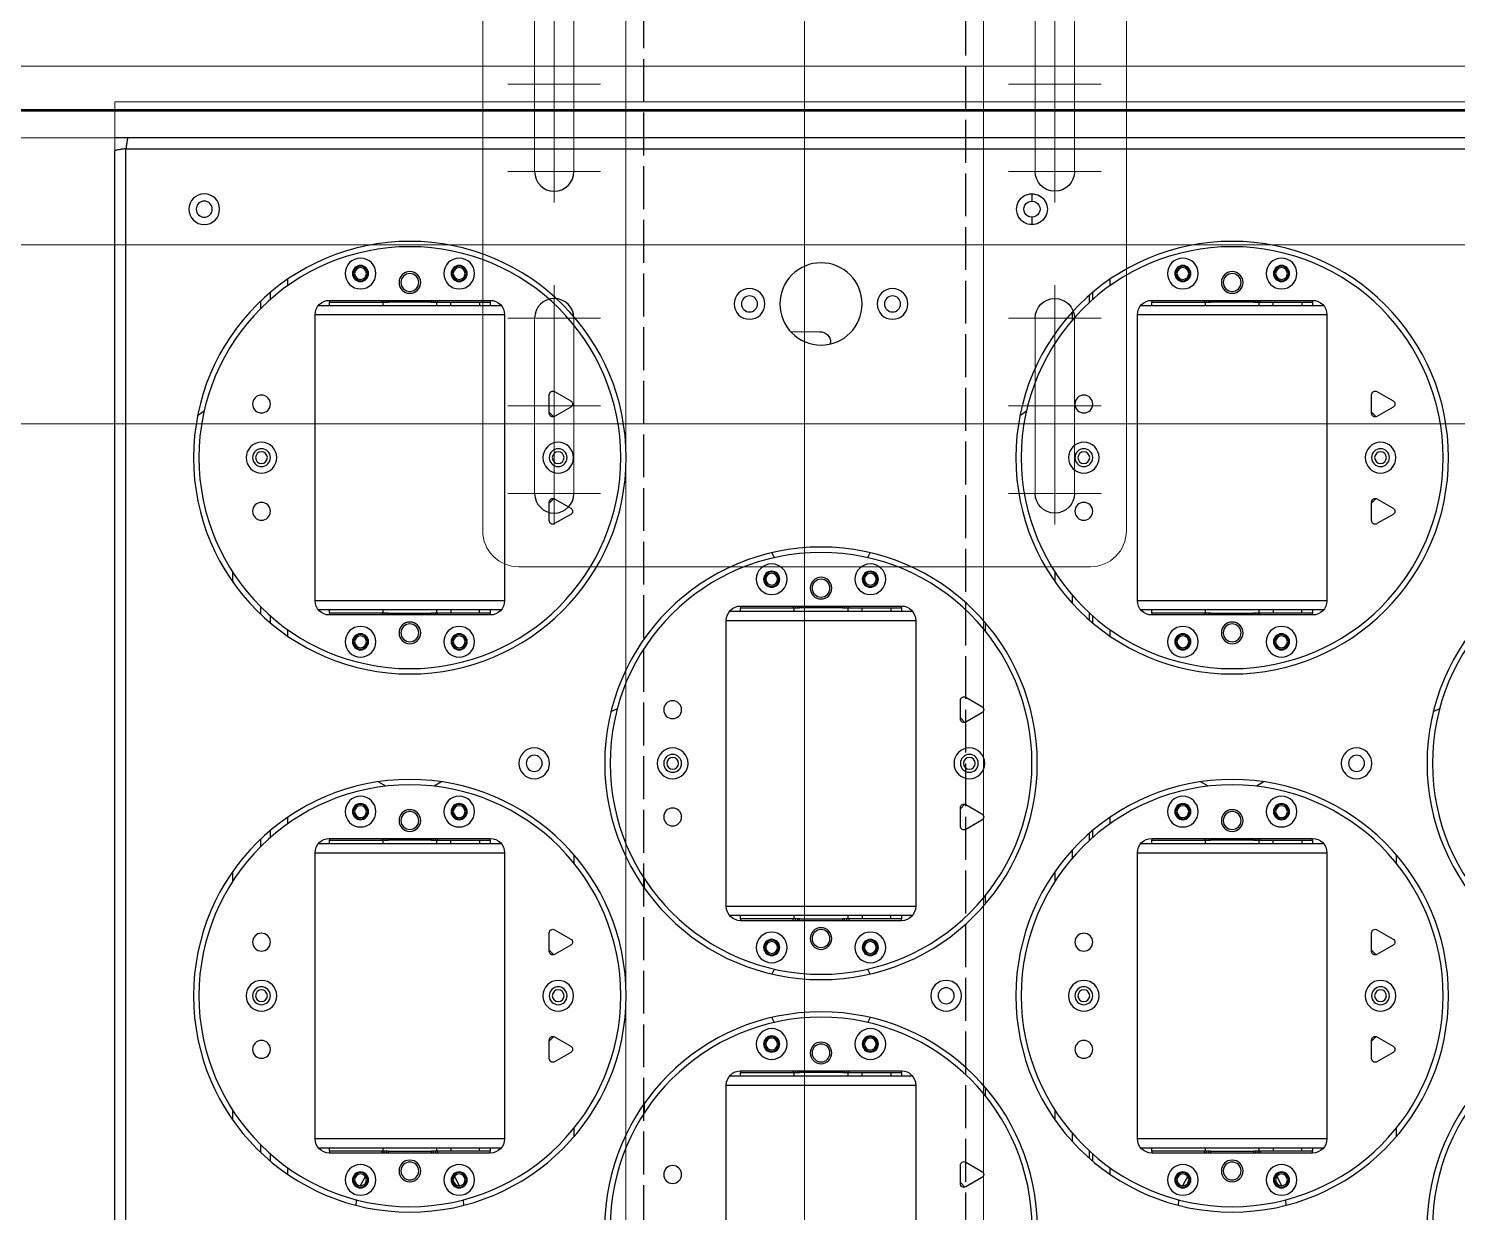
# Model space of a CAD drawing. Header units: millimetres. Extents: x 845401 to 948039, y 511594 to 550263.
# Drawn here: x 900051.2 to 900450.8, y 532271.1 to 532602.3 of the extents above; entities that cross this region are included whole.
import ezdxf

# ---------------------------------------------------------------- set-up
doc = ezdxf.new("R2010")
doc.units = ezdxf.units.MM
doc.linetypes.add('ACAD_ISO02W100', pattern=[15, 12, -3])
doc.linetypes.add('CENTER', pattern=[0])
doc.layers.add('00', color=7, linetype='Continuous')
doc.layers.add('虚线', color=4, linetype='ACAD_ISO02W100')
for name, color, linetype, lineweight in [('8101-0023040DXF_CONTINUOUS_LINE', 7, 'Continuous', 18), ('A-剖-0.10mm.......SECT-L01', 255, 'Continuous', 18), ('中心线', 1, 'CENTER', 9), ('物流设备', 7, 'Continuous', 5), ('粗实线', 7, 'Continuous', 30)]:
    doc.layers.add(name, color=color, linetype=linetype, lineweight=lineweight)

# ---------------------------------------------------------------- blocks, each defined once
blk = doc.blocks.new('*U100544')
at = {"color": 1}
blk.add_lwpolyline([(0, -630), (4173.78, -630), (4173.78, 630), (0, 630)], close=True, dxfattribs=at)
at = {"color": 4}
blk.add_lwpolyline([(0, -600), (4173.78, -600), (4173.78, 600), (0, 600)], close=True, dxfattribs=at)
for tag, p in [('设备编号', (485.24, 55.29)), ('设备高度', (489.75, -155.56))]:
    blk.add_attdef(tag, p, '', height=100)
at = {"flags": 1}
blk.add_attdef('设备类型', (14286.52, -37.08), '', height=100, dxfattribs=at)
blk = doc.blocks.new('1260包胶摆轮')
at = {"color": 7, "linetype": 'Continuous', "lineweight": 25}
for p, q in [((4841954.98, 879143.7), (4841954.98, 877889.9)), ((4841951.88, 879143.09), (4841951.88, 877890.51)), ((4842122.88, 878231.8), (4842122.88, 878151.8)), ((4842175.88, 878151.8), (4842175.88, 878231.8)), ((4842188.38, 878179.05), (4842189.64, 878180.36)), ((4842188.38, 878179.4), (4842188.38, 878174.2)), ((4842194.38, 878177.66), (4842189.88, 878180.26)), ((4841995.39, 878173.05), (4841995.39, 878171.07)), ((4842189.88, 878173.33), (4842194.38, 878175.93)), ((4842225.38, 878173.05), (4842225.38, 878171.07)), ((4842008.76, 878169.3), (4842060.01, 878169.3)), ((4842056.88, 878170.8), (4842011.88, 878170.8)), ((4842011.88, 878170.3), (4842011.88, 878170.8)), ((4842026.63, 878170.3), (4842011.88, 878170.3)), ((4842011.88, 878170.3), (4842011.88, 878169.3)), ((4842026.63, 878170.8), (4842026.63, 878170.3)), ((4842027.22, 878170.3), (4842026.63, 878170.3)), ((4842026.88, 878170.3), (4842026.88, 878169.3)), ((4842027.8, 878170.3), (4842027.22, 878170.3)), ((4842028.38, 878170.3), (4842027.8, 878170.3)), ((4842028.38, 878170.8), (4842028.38, 878170.3)), ((4842028.38, 878170.3), (4842040.38, 878170.3)), ((4842040.38, 878170.3), (4842040.38, 878170.8)), ((4842040.97, 878170.3), (4842040.38, 878170.3)), ((4842041.55, 878170.3), (4842040.97, 878170.3)), ((4842042.13, 878170.3), (4842041.55, 878170.3)), ((4842041.88, 878169.3), (4842041.88, 878170.3)), ((4842042.13, 878170.3), (4842042.13, 878170.8)), ((4842056.88, 878170.3), (4842042.13, 878170.3)), ((4842045.88, 878169.3), (4842045.88, 878170.3)), ((4842053.88, 878170.3), (4842053.88, 878169.3)), ((4842056.88, 878170.8), (4842056.88, 878170.3)), ((4842056.88, 878169.3), (4842056.88, 878170.3)), ((4842224.38, 878170.17), (4842224.38, 878172.19)), ((4842238.76, 878169.3), (4842290.01, 878169.3)), ((4842286.88, 878170.8), (4842241.88, 878170.8)), ((4842241.88, 878170.3), (4842241.88, 878170.8)), ((4842256.63, 878170.3), (4842241.88, 878170.3)), ((4842241.88, 878170.3), (4842241.88, 878169.3)), ((4842256.63, 878170.8), (4842256.63, 878170.3)), ((4842257.22, 878170.3), (4842256.63, 878170.3)), ((4842256.88, 878170.3), (4842256.88, 878169.3)), ((4842257.8, 878170.3), (4842257.22, 878170.3)), ((4842258.38, 878170.3), (4842257.8, 878170.3)), ((4842258.38, 878170.8), (4842258.38, 878170.3)), ((4842258.38, 878170.3), (4842270.38, 878170.3)), ((4842270.38, 878170.3), (4842270.38, 878170.8)), ((4842270.97, 878170.3), (4842270.38, 878170.3)), ((4842271.55, 878170.3), (4842270.97, 878170.3)), ((4842272.13, 878170.3), (4842271.55, 878170.3)), ((4842271.88, 878169.3), (4842271.88, 878170.3)), ((4842272.13, 878170.3), (4842272.13, 878170.8)), ((4842286.88, 878170.3), (4842272.13, 878170.3)), ((4842275.88, 878169.3), (4842275.88, 878170.3)), ((4842283.88, 878170.3), (4842283.88, 878169.3)), ((4842286.88, 878170.8), (4842286.88, 878170.3)), ((4842286.88, 878169.3), (4842286.88, 878170.3)), ((4842007.88, 878166.8), (4842007.88, 878086.8)), ((4842060.88, 878086.8), (4842060.88, 878166.8)), ((4842080.38, 878166.09), (4842080.38, 878163.74)), ((4842237.88, 878166.8), (4842237.88, 878086.8)), ((4842290.88, 878086.8), (4842290.88, 878166.8)), ((4842310.38, 878166.1), (4842310.38, 878163.75)), ((4841984.88, 878161.58), (4841984.88, 878158.9)), ((4842214.88, 878161.58), (4842214.88, 878158.9)), ((4842099.88, 878157.01), (4842099.88, 878159.69)), ((4842195.38, 878154.85), (4842195.38, 878152.5)), ((4842175.01, 878149.3), (4842123.76, 878149.3)), ((4842126.88, 878149.3), (4842126.88, 878148.3)), ((4842141.88, 878149.3), (4842141.88, 878148.3)), ((4842156.88, 878148.3), (4842156.88, 878149.3)), ((4842160.88, 878149.3), (4842160.88, 878148.3)), ((4842168.88, 878148.3), (4842168.88, 878149.3)), ((4842171.88, 878148.3), (4842171.88, 878149.3)), ((4842079.38, 878142.66), (4842074.88, 878145.26)), ((4842126.88, 878147.8), (4842126.88, 878148.3)), ((4842126.88, 878148.3), (4842141.63, 878148.3)), ((4842126.88, 878147.8), (4842171.88, 878147.8)), ((4842141.63, 878148.3), (4842141.63, 878147.8)), ((4842141.63, 878148.3), (4842142.22, 878148.3)), ((4842142.22, 878148.3), (4842142.8, 878148.3)), ((4842142.8, 878148.3), (4842143.38, 878148.3)), ((4842155.38, 878148.3), (4842143.38, 878148.3)), ((4842143.38, 878148.3), (4842143.38, 878147.8)), ((4842155.38, 878147.8), (4842155.38, 878148.3)), ((4842155.38, 878148.3), (4842155.97, 878148.3)), ((4842155.97, 878148.3), (4842156.55, 878148.3)), ((4842156.55, 878148.3), (4842157.13, 878148.3)), ((4842157.13, 878147.8), (4842157.13, 878148.3)), ((4842157.13, 878148.3), (4842171.88, 878148.3)), ((4842171.88, 878148.3), (4842171.88, 878147.8)), ((4842309.38, 878142.66), (4842304.88, 878145.26)), ((4842073.38, 878144.4), (4842073.38, 878139.2)), ((4842074.88, 878138.33), (4842079.38, 878140.93)), ((4842303.38, 878144.4), (4842303.38, 878139.2)), ((4842304.88, 878138.33), (4842309.38, 878140.93)), ((4842074.64, 878138.23), (4842073.38, 878139.54)), ((4842304.64, 878138.23), (4842303.38, 878139.54)), ((4842073.38, 878114.05), (4842074.64, 878115.36)), ((4842073.38, 878114.4), (4842073.38, 878109.2)), ((4842079.38, 878112.66), (4842074.88, 878115.26)), ((4842303.38, 878114.05), (4842304.64, 878115.36)), ((4842303.38, 878114.4), (4842303.38, 878109.2)), ((4842309.38, 878112.66), (4842304.88, 878115.26)), ((4842074.88, 878108.33), (4842079.38, 878110.93)), ((4842304.88, 878108.33), (4842309.38, 878110.93)), ((4842171.88, 878105.8), (4842126.88, 878105.8)), ((4842126.88, 878105.3), (4842126.88, 878105.8)), ((4842141.63, 878105.3), (4842126.88, 878105.3)), ((4842126.88, 878105.3), (4842126.88, 878104.3)), ((4842141.63, 878105.8), (4842141.63, 878105.3)), ((4842142.22, 878105.3), (4842141.63, 878105.3)), ((4842141.88, 878105.3), (4842141.88, 878104.3)), ((4842142.8, 878105.3), (4842142.22, 878105.3)), ((4842143.38, 878105.3), (4842142.8, 878105.3)), ((4842143.38, 878105.8), (4842143.38, 878105.3)), ((4842143.38, 878105.3), (4842155.38, 878105.3)), ((4842155.38, 878105.3), (4842155.38, 878105.8)), ((4842155.97, 878105.3), (4842155.38, 878105.3)), ((4842156.55, 878105.3), (4842155.97, 878105.3)), ((4842157.13, 878105.3), (4842156.55, 878105.3)), ((4842156.88, 878104.3), (4842156.88, 878105.3)), ((4842157.13, 878105.3), (4842157.13, 878105.8)), ((4842171.88, 878105.3), (4842157.13, 878105.3)), ((4842160.88, 878104.3), (4842160.88, 878105.3)), ((4842168.88, 878105.3), (4842168.88, 878104.3)), ((4842171.88, 878105.8), (4842171.88, 878105.3)), ((4842171.88, 878104.3), (4842171.88, 878105.3)), ((4842122.88, 878101.8), (4842122.88, 878021.8)), ((4842123.76, 878104.3), (4842175.01, 878104.3)), ((4842175.88, 878021.8), (4842175.88, 878101.8)), ((4842195.38, 878101.1), (4842195.38, 878098.75)), ((4842099.88, 878093.9), (4842099.88, 878096.58)), ((4841984.88, 878094.69), (4841984.88, 878092.01)), ((4842214.88, 878094.7), (4842214.88, 878092.02)), ((4842080.38, 878089.85), (4842080.38, 878087.5)), ((4842310.38, 878089.85), (4842310.38, 878087.5)), ((4841995.39, 878082.52), (4841995.39, 878080.54)), ((4842060.01, 878084.3), (4842008.76, 878084.3)), ((4842011.88, 878084.3), (4842011.88, 878083.3)), ((4842011.88, 878083.3), (4842026.63, 878083.3)), ((4842011.88, 878082.8), (4842011.88, 878083.3)), ((4842011.88, 878082.8), (4842056.88, 878082.8)), ((4842026.63, 878083.3), (4842026.63, 878082.8)), ((4842026.63, 878083.3), (4842027.22, 878083.3)), ((4842026.88, 878084.3), (4842026.88, 878083.3)), ((4842027.22, 878083.3), (4842027.8, 878083.3)), ((4842027.8, 878083.3), (4842028.38, 878083.3)), ((4842040.38, 878083.3), (4842028.38, 878083.3)), ((4842028.38, 878083.3), (4842028.38, 878082.8)), ((4842040.38, 878082.8), (4842040.38, 878083.3)), ((4842040.38, 878083.3), (4842040.97, 878083.3)), ((4842040.97, 878083.3), (4842041.55, 878083.3)), ((4842041.55, 878083.3), (4842042.13, 878083.3)), ((4842041.88, 878083.3), (4842041.88, 878084.3)), ((4842042.13, 878082.8), (4842042.13, 878083.3)), ((4842042.13, 878083.3), (4842056.88, 878083.3)), ((4842045.88, 878084.3), (4842045.88, 878083.3)), ((4842053.88, 878083.3), (4842053.88, 878084.3)), ((4842056.88, 878083.3), (4842056.88, 878084.3)), ((4842056.88, 878083.3), (4842056.88, 878082.8)), ((4842224.38, 878081.41), (4842224.38, 878083.43)), ((4842225.38, 878082.53), (4842225.38, 878080.55)), ((4842290.01, 878084.3), (4842238.76, 878084.3)), ((4842241.88, 878084.3), (4842241.88, 878083.3)), ((4842241.88, 878082.8), (4842241.88, 878083.3)), ((4842241.88, 878083.3), (4842256.63, 878083.3)), ((4842241.88, 878082.8), (4842286.88, 878082.8)), ((4842256.63, 878083.3), (4842256.63, 878082.8)), ((4842256.63, 878083.3), (4842257.22, 878083.3)), ((4842256.88, 878084.3), (4842256.88, 878083.3)), ((4842257.22, 878083.3), (4842257.8, 878083.3)), ((4842257.8, 878083.3), (4842258.38, 878083.3)), ((4842270.38, 878083.3), (4842258.38, 878083.3)), ((4842258.38, 878083.3), (4842258.38, 878082.8)), ((4842270.38, 878082.8), (4842270.38, 878083.3)), ((4842270.38, 878083.3), (4842270.97, 878083.3)), ((4842270.97, 878083.3), (4842271.55, 878083.3)), ((4842271.55, 878083.3), (4842272.13, 878083.3)), ((4842271.88, 878083.3), (4842271.88, 878084.3)), ((4842272.13, 878082.8), (4842272.13, 878083.3)), ((4842272.13, 878083.3), (4842286.88, 878083.3)), ((4842275.88, 878084.3), (4842275.88, 878083.3)), ((4842283.88, 878083.3), (4842283.88, 878084.3)), ((4842286.88, 878083.3), (4842286.88, 878084.3)), ((4842286.88, 878083.3), (4842286.88, 878082.8)), ((4842188.38, 878079.4), (4842188.38, 878074.2)), ((4842194.38, 878077.66), (4842189.88, 878080.26)), ((4842189.64, 878073.23), (4842188.38, 878074.54)), ((4842189.88, 878073.33), (4842194.38, 878075.93)), ((4842188.38, 878049.05), (4842189.64, 878050.36)), ((4842188.38, 878049.4), (4842188.38, 878044.2)), ((4842194.38, 878047.66), (4842189.88, 878050.26)), ((4842189.88, 878043.33), (4842194.38, 878045.93)), ((4842195.38, 878024.85), (4842195.38, 878022.5)), ((4841995.39, 878022.55), (4841995.39, 878020.57)), ((4842224.38, 878019.67), (4842224.38, 878021.69)), ((4842225.38, 878022.55), (4842225.38, 878020.57)), ((4842008.76, 878018.8), (4842060.01, 878018.8)), ((4842056.88, 878020.3), (4842011.88, 878020.3)), ((4842011.88, 878019.8), (4842011.88, 878020.3)), ((4842026.63, 878019.8), (4842011.88, 878019.8)), ((4842011.88, 878019.8), (4842011.88, 878018.8)), ((4842026.63, 878020.3), (4842026.63, 878019.8)), ((4842027.22, 878019.8), (4842026.63, 878019.8)), ((4842026.88, 878019.8), (4842026.88, 878018.8)), ((4842027.8, 878019.8), (4842027.22, 878019.8)), ((4842028.38, 878019.8), (4842027.8, 878019.8)), ((4842028.38, 878020.3), (4842028.38, 878019.8)), ((4842028.38, 878019.8), (4842040.38, 878019.8)), ((4842040.38, 878019.8), (4842040.38, 878020.3)), ((4842040.97, 878019.8), (4842040.38, 878019.8)), ((4842041.55, 878019.8), (4842040.97, 878019.8)), ((4842042.13, 878019.8), (4842041.55, 878019.8)), ((4842041.88, 878018.8), (4842041.88, 878019.8)), ((4842042.13, 878019.8), (4842042.13, 878020.3)), ((4842056.88, 878019.8), (4842042.13, 878019.8)), ((4842045.88, 878018.8), (4842045.88, 878019.8)), ((4842053.88, 878019.8), (4842053.88, 878018.8)), ((4842056.88, 878020.3), (4842056.88, 878019.8)), ((4842056.88, 878018.8), (4842056.88, 878019.8)), ((4842175.01, 878019.3), (4842123.76, 878019.3)), ((4842126.88, 878019.3), (4842126.88, 878018.3)), ((4842126.88, 878018.3), (4842141.63, 878018.3)), ((4842126.88, 878017.8), (4842126.88, 878018.3)), ((4842126.88, 878017.8), (4842171.88, 878017.8)), ((4842141.63, 878018.3), (4842141.63, 878017.8)), ((4842141.63, 878018.3), (4842142.22, 878018.3)), ((4842141.88, 878019.3), (4842141.88, 878018.3)), ((4842142.22, 878018.3), (4842142.8, 878018.3)), ((4842142.8, 878018.3), (4842143.38, 878018.3)), ((4842155.38, 878018.3), (4842143.38, 878018.3)), ((4842143.38, 878018.3), (4842143.38, 878017.8)), ((4842155.38, 878017.8), (4842155.38, 878018.3)), ((4842155.38, 878018.3), (4842155.97, 878018.3)), ((4842155.97, 878018.3), (4842156.55, 878018.3)), ((4842156.55, 878018.3), (4842157.13, 878018.3)), ((4842156.88, 878018.3), (4842156.88, 878019.3)), ((4842157.13, 878018.3), (4842171.88, 878018.3)), ((4842157.13, 878017.8), (4842157.13, 878018.3)), ((4842160.88, 878019.3), (4842160.88, 878018.3)), ((4842168.88, 878018.3), (4842168.88, 878019.3)), ((4842171.88, 878018.3), (4842171.88, 878019.3)), ((4842171.88, 878018.3), (4842171.88, 878017.8)), ((4842238.76, 878018.8), (4842290, 878018.8)), ((4842286.88, 878020.3), (4842241.88, 878020.3)), ((4842241.88, 878019.8), (4842241.88, 878020.3)), ((4842256.63, 878019.8), (4842241.88, 878019.8)), ((4842241.88, 878019.8), (4842241.88, 878018.8)), ((4842256.63, 878020.3), (4842256.63, 878019.8)), ((4842257.22, 878019.8), (4842256.63, 878019.8)), ((4842256.88, 878019.8), (4842256.88, 878018.8)), ((4842257.79, 878019.8), (4842257.22, 878019.8)), ((4842258.38, 878019.8), (4842257.79, 878019.8)), ((4842258.38, 878020.3), (4842258.38, 878019.8)), ((4842258.38, 878019.8), (4842270.38, 878019.8)), ((4842270.38, 878019.8), (4842270.38, 878020.3)), ((4842270.97, 878019.8), (4842270.38, 878019.8)), ((4842271.54, 878019.8), (4842270.97, 878019.8)), ((4842272.13, 878019.8), (4842271.54, 878019.8)), ((4842271.88, 878018.8), (4842271.88, 878019.8)), ((4842272.13, 878019.8), (4842272.13, 878020.3)), ((4842286.88, 878019.8), (4842272.13, 878019.8)), ((4842275.88, 878018.8), (4842275.88, 878019.8)), ((4842283.88, 878019.8), (4842283.88, 878018.8)), ((4842286.88, 878020.3), (4842286.88, 878019.8)), ((4842286.88, 878018.8), (4842286.88, 878019.8)), ((4842007.88, 878016.3), (4842007.88, 877936.3)), ((4842060.88, 877936.3), (4842060.88, 878016.3)), ((4842237.88, 878016.3), (4842237.88, 877936.3)), ((4842290.88, 877936.3), (4842290.88, 878016.3)), ((4841984.88, 878011.08), (4841984.88, 878008.4)), ((4842214.88, 878011.08), (4842214.88, 878008.4)), ((4842073.38, 877993.9), (4842073.38, 877988.7)), ((4842079.38, 877992.16), (4842074.88, 877994.76)), ((4842303.38, 877993.9), (4842303.38, 877988.7)), ((4842309.38, 877992.16), (4842304.88, 877994.76)), ((4842074.64, 877987.73), (4842073.38, 877989.04)), ((4842074.88, 877987.83), (4842079.38, 877990.43)), ((4842304.63, 877987.73), (4842303.38, 877989.04)), ((4842304.88, 877987.83), (4842309.38, 877990.43)), ((4842073.38, 877963.55), (4842074.64, 877964.86)), ((4842079.38, 877962.16), (4842074.88, 877964.76)), ((4842303.38, 877963.55), (4842304.63, 877964.86)), ((4842309.38, 877962.16), (4842304.88, 877964.76)), ((4842073.38, 877963.9), (4842073.38, 877958.7)), ((4842303.38, 877963.9), (4842303.38, 877958.7)), ((4842074.88, 877957.83), (4842079.38, 877960.43)), ((4842304.88, 877957.83), (4842309.38, 877960.43)), ((4842149.02, 877941.09), (4842141.02, 877941.2)), ((4842152.07, 877944.48), (4842152.06, 877944.05)), ((4842060.01, 877933.8), (4842008.76, 877933.8)), ((4842011.88, 877933.8), (4842011.88, 877932.8)), ((4842011.88, 877932.3), (4842011.88, 877932.8)), ((4842011.88, 877932.8), (4842026.63, 877932.8)), ((4842026.63, 877932.8), (4842026.63, 877932.3)), ((4842026.63, 877932.8), (4842027.22, 877932.8)), ((4842026.88, 877933.8), (4842026.88, 877932.8)), ((4842027.22, 877932.8), (4842027.8, 877932.8)), ((4842027.8, 877932.8), (4842028.38, 877932.8)), ((4842040.38, 877932.8), (4842028.38, 877932.8)), ((4842028.38, 877932.8), (4842028.38, 877932.3)), ((4842040.38, 877932.3), (4842040.38, 877932.8)), ((4842040.38, 877932.8), (4842040.97, 877932.8)), ((4842040.97, 877932.8), (4842041.55, 877932.8)), ((4842041.55, 877932.8), (4842042.13, 877932.8)), ((4842041.88, 877932.8), (4842041.88, 877933.8)), ((4842042.13, 877932.8), (4842056.88, 877932.8)), ((4842042.13, 877932.3), (4842042.13, 877932.8)), ((4842045.88, 877933.8), (4842045.88, 877932.8)), ((4842053.88, 877932.8), (4842053.88, 877933.8)), ((4842056.88, 877932.8), (4842056.88, 877933.8)), ((4842056.88, 877932.8), (4842056.88, 877932.3)), ((4842224.38, 877930.91), (4842224.38, 877932.92)), ((4842224.38, 877932.8), (4842224.52, 877932.8)), ((4842290, 877933.8), (4842238.76, 877933.8)), ((4842241.88, 877933.8), (4842241.88, 877932.8)), ((4842241.88, 877932.3), (4842241.88, 877932.8)), ((4842241.88, 877932.8), (4842256.63, 877932.8)), ((4842256.63, 877932.8), (4842256.63, 877932.3)), ((4842256.63, 877932.8), (4842257.22, 877932.8)), ((4842256.88, 877933.8), (4842256.88, 877932.8)), ((4842257.22, 877932.8), (4842257.79, 877932.8)), ((4842257.79, 877932.8), (4842258.38, 877932.8)), ((4842270.38, 877932.8), (4842258.38, 877932.8)), ((4842258.38, 877932.8), (4842258.38, 877932.3)), ((4842270.38, 877932.3), (4842270.38, 877932.8)), ((4842270.38, 877932.8), (4842270.97, 877932.8)), ((4842270.97, 877932.8), (4842271.54, 877932.8)), ((4842271.54, 877932.8), (4842272.13, 877932.8)), ((4842271.88, 877932.8), (4842271.88, 877933.8)), ((4842272.13, 877932.3), (4842272.13, 877932.8)), ((4842272.13, 877932.8), (4842286.88, 877932.8)), ((4842275.88, 877933.8), (4842275.88, 877932.8)), ((4842283.88, 877932.8), (4842283.88, 877933.8)), ((4842286.88, 877932.8), (4842286.88, 877933.8)), ((4842286.88, 877932.8), (4842286.88, 877932.3)), ((4841995.39, 877932.02), (4841995.39, 877930.04)), ((4842011.88, 877932.3), (4842056.88, 877932.3)), ((4842225.38, 877932.02), (4842225.38, 877930.05)), ((4842241.88, 877932.3), (4842286.88, 877932.3)), ((4842208.38, 877909.05), (4842208.38, 877911.1)), ((4842208.38, 877902.5), (4842208.38, 877904.55)), ((4841954.98, 877889.9), (4843148.78, 877889.9)), ((4843148.18, 877886.8), (4841955.59, 877886.8))]:
    blk.add_line(p, q, dxfattribs=at)
at = {"color": 8, "linetype": 'Continuous', "lineweight": 25}
for p, q in [((4842000.12, 878174.83), (4842000.12, 878176.66)), ((4842230.12, 878174.83), (4842230.12, 878176.66)), ((4841992.65, 878168.5), (4841992.65, 878170.6)), ((4842027.22, 878170.8), (4842027.22, 878170.3)), ((4842027.8, 878170.3), (4842027.8, 878170.8)), ((4842040.97, 878170.8), (4842040.97, 878170.3)), ((4842041.55, 878170.3), (4842041.55, 878170.8)), ((4842257.22, 878170.8), (4842257.22, 878170.3)), ((4842257.8, 878170.3), (4842257.8, 878170.8)), ((4842270.97, 878170.8), (4842270.97, 878170.3)), ((4842271.55, 878170.3), (4842271.55, 878170.8)), ((4842060.88, 878166.8), (4842007.88, 878166.8)), ((4842219.65, 878165.26), (4842219.65, 878167.53)), ((4842290.88, 878166.8), (4842237.88, 878166.8)), ((4842122.88, 878151.8), (4842175.88, 878151.8)), ((4842142.22, 878148.3), (4842142.22, 878147.8)), ((4842142.8, 878147.8), (4842142.8, 878148.3)), ((4842155.97, 878148.3), (4842155.97, 878147.8)), ((4842156.55, 878147.8), (4842156.55, 878148.3)), ((4842142.22, 878105.8), (4842142.22, 878105.3)), ((4842142.8, 878105.3), (4842142.8, 878105.8)), ((4842155.97, 878105.8), (4842155.97, 878105.3)), ((4842156.55, 878105.3), (4842156.55, 878105.8)), ((4842175.88, 878101.8), (4842122.88, 878101.8)), ((4841992.65, 878083), (4841992.65, 878085.09)), ((4842007.88, 878086.8), (4842060.88, 878086.8)), ((4842219.65, 878086.07), (4842219.65, 878088.33)), ((4842237.88, 878086.8), (4842290.88, 878086.8)), ((4842027.22, 878083.3), (4842027.22, 878082.8)), ((4842027.8, 878082.8), (4842027.8, 878083.3)), ((4842040.97, 878083.3), (4842040.97, 878082.8)), ((4842041.55, 878082.8), (4842041.55, 878083.3)), ((4842257.22, 878083.3), (4842257.22, 878082.8)), ((4842257.8, 878082.8), (4842257.8, 878083.3)), ((4842270.97, 878083.3), (4842270.97, 878082.8)), ((4842271.55, 878082.8), (4842271.55, 878083.3)), ((4842000.12, 878076.93), (4842000.12, 878078.76)), ((4842230.12, 878076.94), (4842230.12, 878078.77)), ((4842000.12, 878024.33), (4842000.12, 878026.16)), ((4842230.12, 878024.33), (4842230.12, 878026.16)), ((4842122.88, 878021.8), (4842175.88, 878021.8)), ((4841992.65, 878018), (4841992.65, 878020.1)), ((4842027.22, 878020.3), (4842027.22, 878019.8)), ((4842027.8, 878019.8), (4842027.8, 878020.3)), ((4842040.97, 878020.3), (4842040.97, 878019.8)), ((4842041.55, 878019.8), (4842041.55, 878020.3)), ((4842142.22, 878018.3), (4842142.22, 878017.8)), ((4842142.8, 878017.8), (4842142.8, 878018.3)), ((4842155.97, 878018.3), (4842155.97, 878017.8)), ((4842156.55, 878017.8), (4842156.55, 878018.3)), ((4842219.65, 878014.77), (4842219.65, 878017.03)), ((4842257.22, 878020.3), (4842257.22, 878019.8)), ((4842257.79, 878019.8), (4842257.79, 878020.3)), ((4842270.97, 878020.3), (4842270.97, 878019.8)), ((4842271.54, 878019.8), (4842271.54, 878020.3)), ((4842060.88, 878016.3), (4842007.88, 878016.3)), ((4842290.88, 878016.3), (4842237.88, 878016.3)), ((4842219.65, 877935.57), (4842219.65, 877937.83)), ((4841992.65, 877932.5), (4841992.65, 877934.59)), ((4842007.88, 877936.3), (4842060.88, 877936.3)), ((4842027.22, 877932.8), (4842027.22, 877932.3)), ((4842027.8, 877932.3), (4842027.8, 877932.8)), ((4842040.97, 877932.8), (4842040.97, 877932.3)), ((4842041.55, 877932.3), (4842041.55, 877932.8)), ((4842237.88, 877936.3), (4842290.88, 877936.3)), ((4842257.22, 877932.8), (4842257.22, 877932.3)), ((4842257.79, 877932.3), (4842257.79, 877932.8)), ((4842270.97, 877932.8), (4842270.97, 877932.3)), ((4842271.54, 877932.3), (4842271.54, 877932.8)), ((4842000.12, 877926.43), (4842000.12, 877928.26)), ((4842230.12, 877926.44), (4842230.12, 877928.26))]:
    blk.add_line(p, q, dxfattribs=at)
at = {"color": 7, "linetype": 'Continuous', "lineweight": 25, "flags": 128}
for points in [[(4842019.39, 878185.41), (4842019.48, 878184.08), (4842019.51, 878183.89)], [(4842049.26, 878183.89), (4842049.28, 878184.08), (4842049.38, 878185.41)], [(4842249.39, 878185.41), (4842249.48, 878184.08), (4842249.5, 878183.89)], [(4842279.26, 878183.89), (4842279.28, 878184.08), (4842279.38, 878185.41)], [(4842136.37, 878134.25), (4842136.21, 878133.96), (4842135.67, 878132.87)], [(4842163.1, 878132.87), (4842162.56, 878133.96), (4842162.4, 878134.25)], [(4842135.67, 878120.72), (4842135.7, 878120.66), (4842136.37, 878119.34)], [(4842162.4, 878119.34), (4842163.07, 878120.66), (4842163.1, 878120.72)], [(4842027.62, 878068.19), (4842025.75, 878067.07), (4842025.58, 878066.94)], [(4842043.19, 878066.94), (4842043.01, 878067.07), (4842041.15, 878068.19)], [(4842257.62, 878068.19), (4842255.75, 878067.07), (4842255.58, 878066.94)], [(4842273.19, 878066.94), (4842273.01, 878067.07), (4842271.14, 878068.19)], [(4842090.64, 878047.33), (4842092.08, 878046.61), (4842092.41, 878046.45)], [(4842320.64, 878047.33), (4842322.07, 878046.61), (4842322.41, 878046.45)], [(4842136.37, 878004.25), (4842136.21, 878003.96), (4842135.67, 878002.87)], [(4842163.1, 878002.87), (4842162.56, 878003.96), (4842162.4, 878004.25)], [(4841976.84, 877963.29), (4841976.18, 877963.72), (4841975.03, 877964.57)], [(4842206.83, 877963.29), (4842206.18, 877963.72), (4842205.03, 877964.56)]]:
    blk.add_lwpolyline(points, dxfattribs=at)
at = {"color": 7, "linetype": 'Continuous', "lineweight": 25}
for centre, radius in [((4842149.38, 878191.8), 60.5), ((4842149.38, 878191.8), 59), ((4842379.38, 878191.8), 60.5), ((4842379.38, 878191.8), 59), ((4842034.38, 878126.8), 60.5), ((4842034.38, 878126.8), 59), ((4842264.38, 878126.8), 60.5), ((4842264.38, 878126.8), 59), ((4842020.58, 878178.3), 4.3), ((4842020.58, 878178.3), 2.25), ((4842048.18, 878178.3), 4.3), ((4842048.18, 878178.3), 2.25), ((4842250.58, 878178.3), 4.3), ((4842250.58, 878178.3), 2.25), ((4842278.18, 878178.3), 4.3), ((4842278.18, 878178.3), 2.25), ((4842020.58, 878178.3), 2.03), ((4842020.58, 878178.3), 1.65), ((4842034.38, 878175.8), 3.03), ((4842034.38, 878175.8), 2.5), ((4842048.18, 878178.3), 2.03), ((4842048.18, 878178.3), 1.65), ((4842107.88, 878176.8), 2.5), ((4842250.58, 878178.3), 2.03), ((4842250.58, 878178.3), 1.65), ((4842264.38, 878175.8), 3.03), ((4842264.38, 878175.8), 2.5), ((4842278.18, 878178.3), 2.03), ((4842278.18, 878178.3), 1.65), ((4842135.58, 878140.3), 4.3), ((4842149.38, 878142.8), 3.03), ((4842149.38, 878142.8), 2.5), ((4842163.18, 878140.3), 4.3), ((4841992.88, 878141.8), 2.5), ((4842135.58, 878140.3), 2.25), ((4842135.58, 878140.3), 2.03), ((4842135.58, 878140.3), 1.65), ((4842163.18, 878140.3), 2.25), ((4842163.18, 878140.3), 2.03), ((4842163.18, 878140.3), 1.65), ((4842222.88, 878141.8), 2.5), ((4841992.88, 878126.8), 4.3), ((4841992.88, 878126.8), 2.5), ((4842075.88, 878126.8), 4.3), ((4842075.88, 878126.8), 2.5), ((4842184.38, 878126.8), 4.3), ((4842184.38, 878126.8), 2.25), ((4842222.88, 878126.8), 4.3), ((4842222.88, 878126.8), 2.5), ((4842305.88, 878126.8), 4.3), ((4842305.88, 878126.8), 2.5), ((4841992.88, 878126.8), 1.65), ((4842075.88, 878126.8), 1.65), ((4842222.88, 878126.8), 1.65), ((4842305.88, 878126.8), 1.65), ((4842149.38, 878061.8), 60.5), ((4842149.38, 878061.8), 59), ((4842379.38, 878061.8), 60.5), ((4842379.38, 878061.8), 59), ((4842135.58, 878113.3), 4.3), ((4842163.18, 878113.3), 4.3), ((4841992.88, 878111.8), 2.5), ((4842135.58, 878113.3), 2.25), ((4842135.58, 878113.3), 2.03), ((4842135.58, 878113.3), 1.65), ((4842149.38, 878110.8), 3.02), ((4842149.38, 878110.8), 2.5), ((4842163.18, 878113.3), 2.25), ((4842163.18, 878113.3), 2.03), ((4842163.18, 878113.3), 1.65), ((4842222.88, 878111.8), 2.5), ((4842034.38, 878077.8), 3.03), ((4842264.38, 878077.8), 3.03), ((4842020.58, 878075.3), 4.3), ((4842020.58, 878075.3), 2.25), ((4842020.58, 878075.3), 2.03), ((4842020.58, 878075.3), 1.65), ((4842034.38, 878077.8), 2.5), ((4842048.18, 878075.3), 4.3), ((4842048.18, 878075.3), 2.25), ((4842048.18, 878075.3), 2.03), ((4842048.18, 878075.3), 1.65), ((4842107.88, 878076.8), 2.5), ((4842250.58, 878075.3), 4.3), ((4842250.58, 878075.3), 2.25), ((4842250.58, 878075.3), 2.03), ((4842250.58, 878075.3), 1.65), ((4842264.38, 878077.8), 2.5), ((4842278.18, 878075.3), 4.3), ((4842278.18, 878075.3), 2.25), ((4842278.18, 878075.3), 2.03), ((4842278.18, 878075.3), 1.65), ((4842069.17, 878061.8), 4.3), ((4842107.88, 878061.8), 4.3), ((4842190.88, 878061.8), 4.3), ((4842299.17, 878061.8), 4.3), ((4842069.17, 878061.8), 2.25), ((4842107.88, 878061.8), 2.5), ((4842107.88, 878061.8), 1.65), ((4842190.88, 878061.8), 2.5), ((4842190.88, 878061.8), 1.65), ((4842299.17, 878061.8), 2.25), ((4842107.88, 878046.8), 2.5), ((4842034.38, 877976.3), 60.5), ((4842264.38, 877976.3), 60.5), ((4842034.38, 877976.3), 59), ((4842264.38, 877976.3), 59), ((4842020.58, 878027.8), 4.3), ((4842020.58, 878027.8), 2.25), ((4842020.58, 878027.8), 2.03), ((4842020.58, 878027.8), 1.65), ((4842048.18, 878027.8), 4.3), ((4842048.18, 878027.8), 2.25), ((4842048.18, 878027.8), 2.03), ((4842048.18, 878027.8), 1.65), ((4842250.58, 878027.8), 4.3), ((4842250.58, 878027.8), 2.25), ((4842250.58, 878027.8), 2.02), ((4842250.58, 878027.8), 1.65), ((4842278.18, 878027.8), 4.3), ((4842278.18, 878027.8), 2.25), ((4842278.18, 878027.8), 2.02), ((4842278.18, 878027.8), 1.65), ((4842034.38, 878025.3), 3.03), ((4842034.38, 878025.3), 2.5), ((4842264.38, 878025.3), 3.03), ((4842264.38, 878025.3), 2.5), ((4842135.58, 878010.3), 4.3), ((4842149.38, 878012.8), 3.03), ((4842149.38, 878012.8), 2.5), ((4842163.18, 878010.3), 4.3), ((4842135.58, 878010.3), 2.25), ((4842135.58, 878010.3), 2.03), ((4842135.58, 878010.3), 1.65), ((4842163.18, 878010.3), 2.25), ((4842163.18, 878010.3), 2.03), ((4842163.18, 878010.3), 1.65), ((4841992.88, 877991.3), 2.5), ((4842222.88, 877991.3), 2.5), ((4841992.88, 877976.3), 4.3), ((4841992.88, 877976.3), 2.5), ((4841992.88, 877976.3), 1.65), ((4842075.88, 877976.3), 4.3), ((4842075.88, 877976.3), 2.5), ((4842075.88, 877976.3), 1.65), ((4842222.88, 877976.3), 4.3), ((4842222.88, 877976.3), 2.5), ((4842222.88, 877976.3), 1.65), ((4842305.88, 877976.3), 4.3), ((4842305.88, 877976.3), 2.5), ((4842305.88, 877976.3), 1.65), ((4841992.88, 877961.3), 2.5), ((4842222.88, 877961.3), 2.5), ((4842149.38, 877933.3), 11.5), ((4842129.38, 877933.3), 4.3), ((4842169.38, 877933.3), 4.3), ((4842129.38, 877933.3), 2.25), ((4842169.38, 877933.3), 2.25), ((4842020.58, 877924.8), 4.3), ((4842034.38, 877927.3), 3.03), ((4842034.38, 877927.3), 2.5), ((4842048.18, 877924.8), 4.3), ((4842250.58, 877924.8), 4.3), ((4842264.38, 877927.3), 3.03), ((4842264.38, 877927.3), 2.5), ((4842278.18, 877924.8), 4.3), ((4842020.58, 877924.8), 2.25), ((4842020.58, 877924.8), 2.03), ((4842020.58, 877924.8), 1.65), ((4842048.18, 877924.8), 2.25), ((4842048.18, 877924.8), 2.03), ((4842048.18, 877924.8), 1.65), ((4842250.58, 877924.8), 2.25), ((4842250.58, 877924.8), 2.03), ((4842250.58, 877924.8), 1.65), ((4842278.18, 877924.8), 2.25), ((4842278.18, 877924.8), 2.03), ((4842278.18, 877924.8), 1.65), ((4841976.88, 877906.8), 4.3), ((4841976.88, 877906.8), 2.25)]:
    blk.add_circle(centre, radius, dxfattribs=at)
for centre, radius, start, end in [((4842034.38, 878185.8), 15, 202.9547, 214.0909), ((4842034.38, 878185.8), 15, 325.9078, 337.0453), ((4842189.38, 878179.4), 1, 60, 180), ((4842193.88, 878176.8), 1, 300, 60), ((4842264.38, 878185.8), 15, 202.9548, 214.1026), ((4842264.38, 878185.8), 15, 325.9195, 337.0454), ((4842189.38, 878174.2), 1, 180, 300), ((4842011.88, 878166.8), 4, 90, 180), ((4842056.88, 878166.8), 4, 0, 90), ((4842241.88, 878166.8), 4, 90, 180), ((4842286.88, 878166.8), 4, 0, 90), ((4842126.88, 878151.8), 4, 180, 270), ((4842171.88, 878151.8), 4, 270, 0), ((4842074.38, 878144.4), 1, 60, 180), ((4842304.38, 878144.4), 1, 60, 180), ((4842078.88, 878141.8), 1, 300, 60), ((4842308.88, 878141.8), 1, 300, 60), ((4842074.38, 878139.2), 1, 180, 300), ((4842304.38, 878139.2), 1, 180, 300), ((4842074.38, 878114.4), 1, 60, 180), ((4842078.88, 878111.8), 1, 300, 60), ((4842304.38, 878114.4), 1, 60, 180), ((4842308.88, 878111.8), 1, 300, 60), ((4842074.38, 878109.2), 1, 180, 300), ((4842304.38, 878109.2), 1, 180, 300), ((4842126.88, 878101.8), 4, 90, 180), ((4842171.88, 878101.8), 4, 0, 90), ((4842011.88, 878086.8), 4, 180, 270), ((4842056.88, 878086.8), 4, 270, 0), ((4842241.88, 878086.8), 4, 180, 270), ((4842286.88, 878086.8), 4, 270, 0), ((4842189.38, 878079.4), 1, 60, 180), ((4842193.88, 878076.8), 1, 300, 60), ((4842189.38, 878074.2), 1, 180, 300), ((4842189.38, 878049.4), 1, 60, 180), ((4842193.88, 878046.8), 1, 300, 60), ((4842189.38, 878044.2), 1, 180, 300), ((4842126.88, 878021.8), 4, 180, 270), ((4842171.88, 878021.8), 4, 270, 0), ((4842011.88, 878016.3), 4, 90, 180), ((4842056.88, 878016.3), 4, 0, 90), ((4842241.88, 878016.3), 4, 90, 180), ((4842286.88, 878016.3), 4, 0, 90), ((4842074.38, 877993.9), 1, 60, 180), ((4842304.38, 877993.9), 1, 60, 180), ((4842074.38, 877988.7), 1, 180, 300), ((4842078.88, 877991.3), 1, 300, 60), ((4842304.38, 877988.7), 1, 180, 300), ((4842308.88, 877991.3), 1, 300, 60), ((4842074.38, 877963.9), 1, 60, 180), ((4842304.38, 877963.9), 1, 60, 180), ((4842078.88, 877961.3), 1, 300, 60), ((4842308.88, 877961.3), 1, 300, 60), ((4842074.38, 877958.7), 1, 180, 300), ((4842304.38, 877958.7), 1, 180, 300), ((4842149.06, 877944.09), 3, 269.2217, 359.2217), ((4842011.88, 877936.3), 4, 180, 270), ((4842056.88, 877936.3), 4, 270, 0), ((4842241.88, 877936.3), 4, 180, 270), ((4842286.88, 877936.3), 4, 270, 0), ((4842208.38, 877906.8), 4.3, 89.9993, 270.002), ((4842208.38, 877906.8), 2.25, 89.9981, 270.0032), ((4842208.38, 877906.8), 4.3, 269.9993, 90.002), ((4842208.38, 877906.8), 2.25, 269.9981, 90.0032)]:
    blk.add_arc(centre, radius, start, end, dxfattribs=at)
for points, knots in [([(4841954.98, 877889.9), (4841954.63, 877889.94), (4841953.93, 877890.03), (4841953, 877890.16), (4841952.29, 877890.29), (4841951.93, 877890.41), (4841951.9, 877890.48), (4841951.88, 877890.51)], [0, 0, 0, 0, 0.216378, 0.432755, 0.64912, 0.865484, 1, 1, 1, 1]), ([(4841955.59, 877886.8), (4841955.58, 877886.8), (4841955.56, 877886.8), (4841955.53, 877886.84), (4841955.49, 877886.89), (4841955.46, 877886.97), (4841955.43, 877887.07), (4841955.39, 877887.19), (4841955.36, 877887.33), (4841955.33, 877887.48), (4841955.28, 877887.72), (4841955.24, 877887.98), (4841955.2, 877888.27), (4841955.15, 877888.58), (4841955.11, 877888.91), (4841955.07, 877889.21), (4841955.04, 877889.46), (4841955.01, 877889.68), (4841954.99, 877889.84), (4841954.98, 877889.9)], [0, 0, 0, 0, 0.0531663, 0.1067019, 0.1614018, 0.2165041, 0.2696704, 0.3232059, 0.3779058, 0.4330081, 0.4861713, 0.5943038, 0.6494026, 0.7025657, 0.8106983, 0.865797, 0.8991244, 0.9662129, 1, 1, 1, 1])]:
    blk.add_open_spline(points, degree=3, knots=knots, dxfattribs=at)
blk = doc.blocks.new('小盘摆轮加过渡板')
at = {"layer": 'A-剖-0.10mm.......SECT-L01', "color": 4}
for points in [[(735451.26, 342660.57), (734251.26, 342660.57), (734251.26, 341382.62), (735451.26, 341382.62)], [(735451.26, 342650.57), (734251.26, 342650.57), (734251.26, 341390.57), (735451.26, 341390.57)]]:
    blk.add_lwpolyline(points, close=True, dxfattribs=at)
at = {"layer": 'A-剖-0.10mm.......SECT-L01', "color": 1, "xscale": -1, "rotation": 180}
blk.add_blockref('1260包胶摆轮', (-4107700.62, 1220537.36), dxfattribs=at)
blk = doc.blocks.new('*U100571')
at = {"color": 1}
blk.add_lwpolyline([(0, -630), (1826.1, -630), (1826.1, 630), (0, 630)], close=True, dxfattribs=at)
at = {"color": 4}
blk.add_lwpolyline([(0, -600), (1826.1, -600), (1826.1, 600), (0, 600)], close=True, dxfattribs=at)
for tag, p in [('设备编号', (485.24, 55.29)), ('设备高度', (489.75, -155.56))]:
    blk.add_attdef(tag, p, '', height=100)
at = {"flags": 1}
blk.add_attdef('设备类型', (13112.75, -37.08), '', height=100, dxfattribs=at)
blk = doc.blocks.new('G$C0940C817')
at = {"linetype": 'Continuous', "lineweight": 25}
for p, q in [((2240.15, 2119.5), (40.15, 2119.5)), ((799.8, 2120), (1480.5, 2120))]:
    blk.add_line(p, q, dxfattribs=at)
blk = doc.blocks.new('螺旋滑槽3')
at = {"rotation": 180}
blk.add_blockref('G$C0940C817', (1174887.04, 1943894.6, 0.25), dxfattribs=at)
blk = doc.blocks.new('C线')
blk.add_blockref('小盘摆轮加过渡板', (247693.92, 128758.97))
at = {"layer": '8101-0023040DXF_CONTINUOUS_LINE', "color": 2}
blk.add_blockref('螺旋滑槽3', (-191628.81, -1470357.65, -0.25), dxfattribs=at)
at = {"layer": '物流设备', "color": 0, "xscale": -1}
for name, p in [('*U100571', (981945.18, 470779.53, 25.38)), ('*U100544', (985444.96, 470779.53, 25.38))]:
    blk.add_blockref(name, p, dxfattribs=at)
blk = doc.blocks.new('G$C0CC04805')
for p, q in [((48.15, 18.45), (-0.85, 18.45)), ((48.15, 7.45), (-0.85, 7.45))]:
    blk.add_line(p, q)
at = {"layer": '中心线'}
for p, q in [((-0.85, 25.91), (-0.85, 0)), ((23.65, 25.91), (23.65, 0)), ((48.15, 25.91), (48.15, 0)), ((57.35, 12.95), (-9.5, 12.95))]:
    blk.add_line(p, q, dxfattribs=at)
at = {"layer": '粗实线'}
for centre, start, end in [((-0.85, 12.95), 90, 270), ((48.15, 12.95), 270, 90)]:
    blk.add_arc(centre, 5.5, start, end, dxfattribs=at)
blk = doc.blocks.new('G$C4B261617')
blk.add_lwpolyline([(165, -5), (5, -5, -0.414214), (-5, 5), (-5, 165, -0.414214), (5, 175), (165, 175, -0.414214), (175, 165), (175, 5, -0.414214)], format="xyb", close=True)
at = {"rotation": 90.00000000000001}
for p in [(27.95, 106.35), (27.95, 16.35)]:
    blk.add_blockref('G$C0CC04805', p, dxfattribs=at)
at = {"xscale": -1, "rotation": 270}
for p in [(142.05, 106.35), (142.05, 16.35)]:
    blk.add_blockref('G$C0CC04805', p, dxfattribs=at)
blk = doc.blocks.new('G$C42BA1229')
for p, q in [((0, 140), (1870, 140)), ((1870, 40), (0, 40))]:
    blk.add_line(p, q)
at = {"layer": '虚线'}
for p, q in [((0, 135), (1870, 135)), ((1870, 45), (0, 45))]:
    blk.add_line(p, q, dxfattribs=at)
at = {"color": 1, "rotation": 269.9999999999999}
blk.add_blockref('G$C4B261617', (1450, 175), dxfattribs=at)
blk = doc.blocks.new('A$C43D91BAB')
at = {"layer": '中心线'}
blk.add_line((150.49, 10, 5486.14), (150.49, 1880, 5486.14), dxfattribs=at)
at = {"layer": 'A-剖-0.10mm.......SECT-L01', "rotation": 90}
blk.add_blockref('G$C42BA1229', (240.49, 10, 5486.14), dxfattribs=at)
blk = doc.blocks.new('BC线平台')
at = {"layer": 'A-剖-0.10mm.......SECT-L01', "color": 2, "elevation": 0.98}
blk.add_lwpolyline([(776874.46, 364450.44), (808174.13, 364450.46), (808174.13, 364550.46), (776874.46, 364550.44)], close=True, dxfattribs=at)
at = {"color": 0, "linetype": 'ByBlock'}
blk.add_blockref('A$C43D91BAB', (779429.42, 362955.44, -5485.17), dxfattribs=at)

msp = doc.modelspace()

# ---------------------------------------------------------------- block references
at = {"layer": '00'}
for name, p in [('BC线平台', (120688.34, 168041.31, -0.98)), ('C线', (-81869.83, 61162.22))]:
    msp.add_blockref(name, p, dxfattribs=at)

doc.saveas('drawing.dxf')
